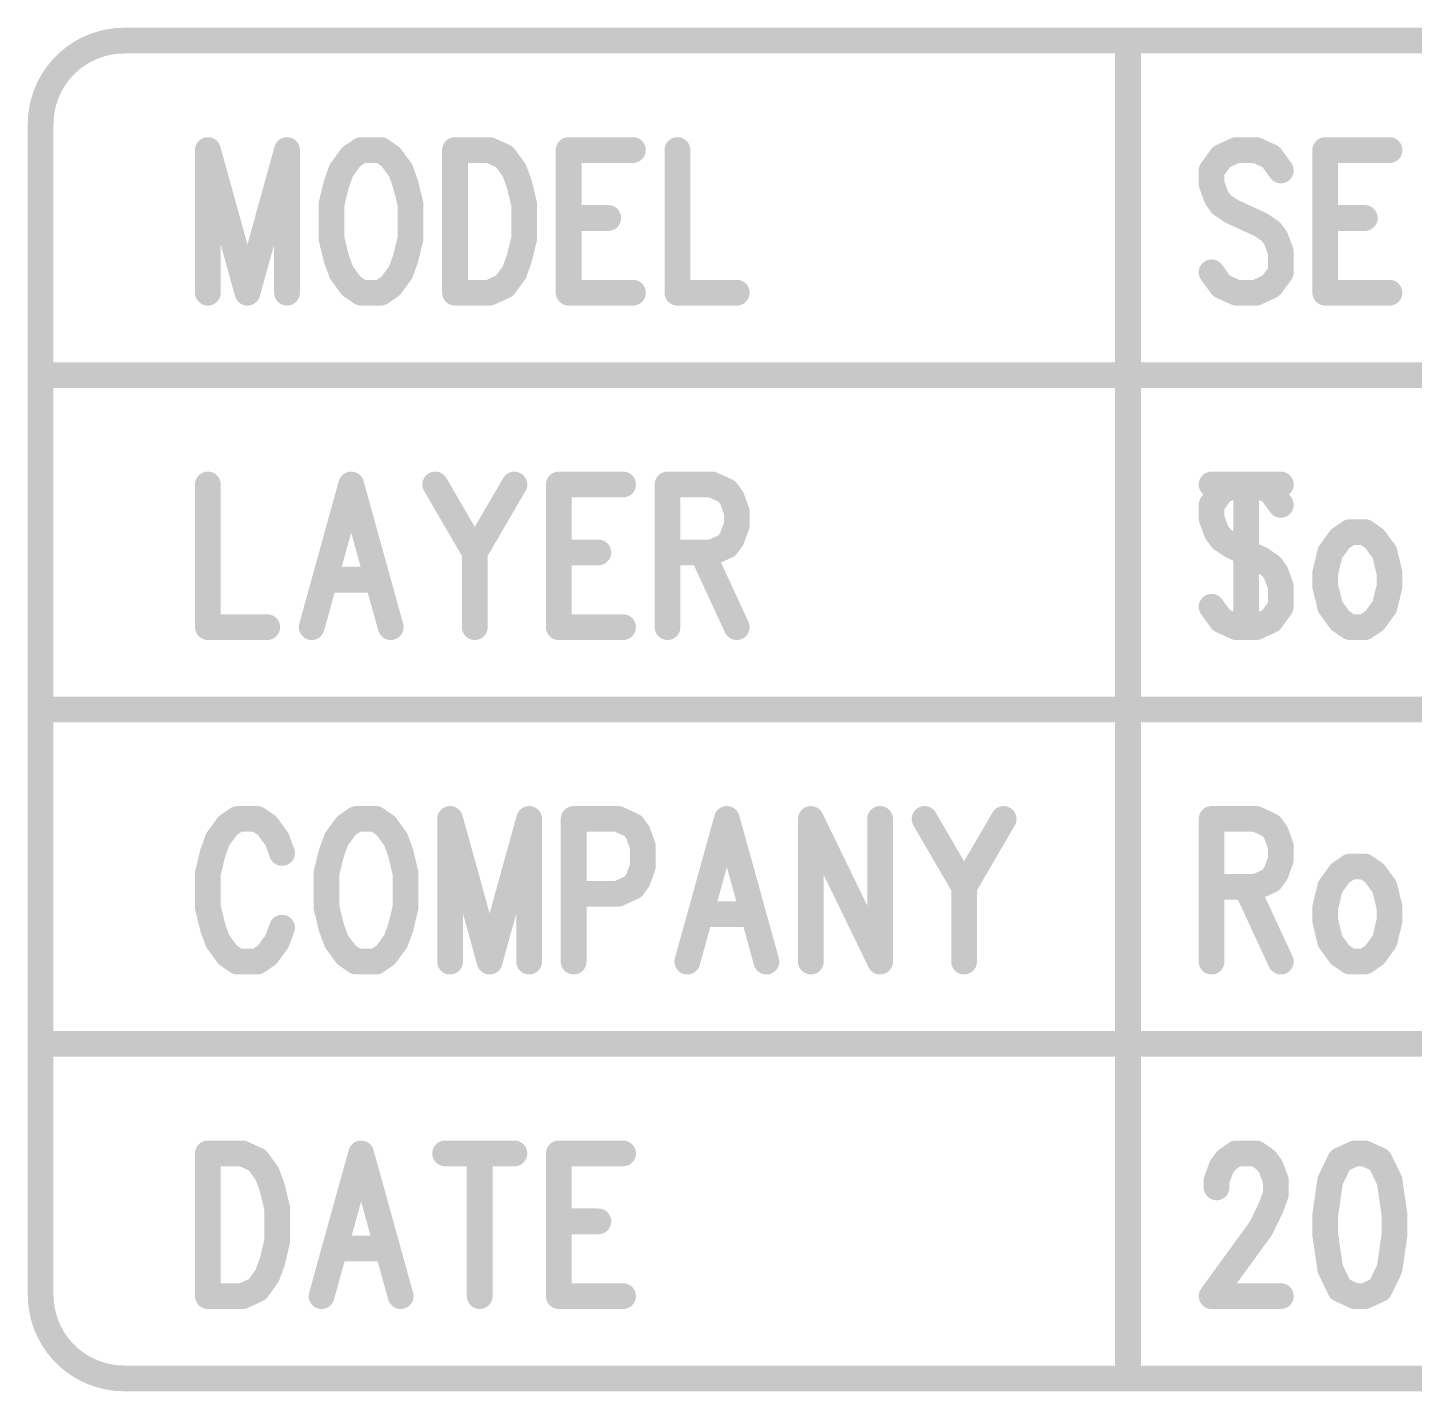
# Model space of a CAD drawing. Extents: x 100 to 144.1, y 92.5 to 144.1.
# Drawn here: x 99.95 to 105.34, y 92.55 to 97.85 of the extents above; entities that cross this region are included whole.
import ezdxf

# ---------------------------------------------------------------- set-up
doc = ezdxf.new("R2010")
doc.units = 0
doc.layers.get('0').update_dxf_attribs({"linetype": 'CONTINUOUS'})
doc.layers.add('MASK-TOP_PHO', color=1, linetype='CONTINUOUS')
doc.layers.add('SILK-TOP_PHO', color=5, linetype='CONTINUOUS')

# ---------------------------------------------------------------- blocks, each defined once
blk = doc.blocks.new('ROUND_1')
at = {"const_width": 0.050038}
blk.add_lwpolyline([(-0.025018, 0, 1), (0.025018, 0, 1)], format="xyb", close=True, dxfattribs=at)

msp = doc.modelspace()

# ---------------------------------------------------------------- linework, layer by layer
at = {"layer": 'MASK-TOP_PHO', "const_width": 0.100076}
for points in [[(100.32492, 97.799906, 0.4142136), (100.000054, 97.47504)], [(100.000054, 92.924884, 0.4142136), (100.32492, 92.600018)]]:
    msp.add_lwpolyline(points, format="xyb", dxfattribs=at)
for points in [[(127.625094, 97.799906), (100.32492, 97.799906)], [(104.22509, 97.799906), (104.22509, 92.600018)], [(100.000054, 97.47504), (100.000054, 92.924884)], [(100.65004, 97.374456), (100.65004, 96.819974)], [(100.65004, 97.374456), (100.80371, 96.819974)], [(100.95738, 97.374456), (100.80371, 96.819974)], [(100.95738, 97.374456), (100.95738, 96.819974)], [(101.245416, 97.374456), (101.206808, 97.34804)], [(101.322124, 97.374456), (101.245416, 97.374456)], [(101.360478, 97.34804), (101.322124, 97.374456)], [(101.61016, 97.374456), (101.61016, 96.819974)], [(101.61016, 97.374456), (101.74478, 97.374456)], [(101.74478, 97.374456), (101.802184, 97.34804)], [(102.051866, 97.374456), (102.051866, 96.819974)], [(102.051866, 97.374456), (102.301548, 97.374456)], [(102.474522, 97.374456), (102.474522, 96.819974)], [(104.645968, 97.374456), (104.58831, 97.34804)], [(104.72293, 97.374456), (104.645968, 97.374456)], [(104.780334, 97.34804), (104.72293, 97.374456)], [(104.991662, 97.374456), (104.991662, 96.819974)], [(104.991662, 97.374456), (105.241344, 97.374456)], [(101.206808, 97.34804), (101.168454, 97.295208)], [(101.399086, 97.295208), (101.360478, 97.34804)], [(101.802184, 97.34804), (101.840792, 97.295208)], [(104.58831, 97.34804), (104.549956, 97.295208)], [(104.818942, 97.295208), (104.780334, 97.34804)], [(101.168454, 97.295208), (101.149404, 97.242376)], [(101.418136, 97.242376), (101.399086, 97.295208)], [(101.840792, 97.295208), (101.859842, 97.242376)], [(104.549956, 97.295208), (104.549956, 97.242376)], [(101.149404, 97.242376), (101.1301, 97.163128)], [(101.43744, 97.163128), (101.418136, 97.242376)], [(101.859842, 97.242376), (101.879146, 97.163128)], [(104.549956, 97.242376), (104.56926, 97.189544)], [(101.1301, 97.163128), (101.1301, 97.031048)], [(101.43744, 97.031048), (101.43744, 97.163128)], [(101.879146, 97.163128), (101.879146, 97.031048)], [(104.56926, 97.189544), (104.58831, 97.163128)], [(104.58831, 97.163128), (104.626918, 97.136712)], [(102.051866, 97.110296), (102.205536, 97.110296)], [(104.626918, 97.136712), (104.74198, 97.08388)], [(104.991662, 97.110296), (105.145332, 97.110296)], [(104.74198, 97.08388), (104.780334, 97.057464)], [(104.780334, 97.057464), (104.799638, 97.031048)], [(101.1301, 97.031048), (101.149404, 96.952054)], [(101.418136, 96.952054), (101.43744, 97.031048)], [(101.879146, 97.031048), (101.859842, 96.952054)], [(104.799638, 97.031048), (104.818942, 96.97847)], [(104.818942, 96.97847), (104.818942, 96.899222)], [(101.149404, 96.952054), (101.168454, 96.899222)], [(101.399086, 96.899222), (101.418136, 96.952054)], [(101.859842, 96.952054), (101.840792, 96.899222)], [(101.168454, 96.899222), (101.206808, 96.84639)], [(101.360478, 96.84639), (101.399086, 96.899222)], [(101.840792, 96.899222), (101.802184, 96.84639)], [(104.58831, 96.84639), (104.549956, 96.899222)], [(104.818942, 96.899222), (104.780334, 96.84639)], [(101.206808, 96.84639), (101.245416, 96.819974)], [(101.245416, 96.819974), (101.322124, 96.819974)], [(101.322124, 96.819974), (101.360478, 96.84639)], [(101.74478, 96.819974), (101.61016, 96.819974)], [(101.802184, 96.84639), (101.74478, 96.819974)], [(102.051866, 96.819974), (102.301548, 96.819974)], [(102.474522, 96.819974), (102.7049, 96.819974)], [(104.645968, 96.819974), (104.58831, 96.84639)], [(104.72293, 96.819974), (104.645968, 96.819974)], [(104.780334, 96.84639), (104.72293, 96.819974)], [(104.991662, 96.819974), (105.241344, 96.819974)], [(120.474994, 96.499934), (100.000054, 96.499934)], [(100.65004, 96.074484), (100.65004, 95.520002)], [(101.206808, 96.074484), (101.053392, 95.520002)], [(101.206808, 96.074484), (101.360478, 95.520002)], [(101.533452, 96.074484), (101.687122, 95.810324)], [(101.840792, 96.074484), (101.687122, 95.810324)], [(102.013512, 96.074484), (102.013512, 95.520002)], [(102.013512, 96.074484), (102.263194, 96.074484)], [(102.435914, 96.074484), (102.435914, 95.520002)], [(102.435914, 96.074484), (102.608888, 96.074484)], [(102.608888, 96.074484), (102.666546, 96.048068)], [(104.645968, 96.074484), (104.58831, 96.048068)], [(104.72293, 96.074484), (104.645968, 96.074484)], [(104.780334, 96.048068), (104.72293, 96.074484)], [(102.666546, 96.048068), (102.685596, 96.021652)], [(102.685596, 96.021652), (102.7049, 95.96882)], [(104.58831, 96.048068), (104.549956, 95.995236)], [(104.818942, 95.995236), (104.780334, 96.048068)], [(102.7049, 95.96882), (102.7049, 95.915988)], [(104.549956, 95.995236), (104.549956, 95.942404)], [(102.7049, 95.915988), (102.685596, 95.863156)], [(104.549956, 95.942404), (104.56926, 95.889572)], [(102.685596, 95.863156), (102.666546, 95.83674)], [(104.56926, 95.889572), (104.58831, 95.863156)], [(104.58831, 95.863156), (104.626918, 95.83674)], [(105.04932, 95.863156), (105.010966, 95.810324)], [(105.087674, 95.889572), (105.04932, 95.863156)], [(105.145332, 95.889572), (105.087674, 95.889572)], [(105.183686, 95.863156), (105.145332, 95.889572)], [(105.22204, 95.810324), (105.183686, 95.863156)], [(101.687122, 95.810324), (101.687122, 95.520002)], [(102.013512, 95.810324), (102.167182, 95.810324)], [(102.608888, 95.810324), (102.435914, 95.810324)], [(102.570534, 95.810324), (102.7049, 95.520002)], [(102.666546, 95.83674), (102.608888, 95.810324)], [(104.626918, 95.83674), (104.74198, 95.783908)], [(105.010966, 95.810324), (104.991662, 95.731076)], [(105.241344, 95.731076), (105.22204, 95.810324)], [(104.74198, 95.783908), (104.780334, 95.757492)], [(104.780334, 95.757492), (104.799638, 95.731076)], [(101.110796, 95.70466), (101.303074, 95.70466)], [(104.799638, 95.731076), (104.818942, 95.678244)], [(104.991662, 95.731076), (104.991662, 95.678244)], [(105.241344, 95.678244), (105.241344, 95.731076)], [(104.818942, 95.678244), (104.818942, 95.59925)], [(104.991662, 95.678244), (105.010966, 95.59925)], [(105.22204, 95.59925), (105.241344, 95.678244)], [(104.58831, 95.546418), (104.549956, 95.59925)], [(104.818942, 95.59925), (104.780334, 95.546418)], [(105.010966, 95.59925), (105.04932, 95.546418)], [(105.183686, 95.546418), (105.22204, 95.59925)], [(104.645968, 95.520002), (104.58831, 95.546418)], [(104.780334, 95.546418), (104.72293, 95.520002)], [(105.04932, 95.546418), (105.087674, 95.520002)], [(105.145332, 95.520002), (105.183686, 95.546418)], [(100.65004, 95.520002), (100.880418, 95.520002)], [(102.013512, 95.520002), (102.263194, 95.520002)], [(104.72293, 95.520002), (104.645968, 95.520002)], [(105.087674, 95.520002), (105.145332, 95.520002)], [(120.474994, 95.199962), (100.000054, 95.199962)], [(100.765102, 94.774512), (100.726748, 94.748096)], [(100.842064, 94.774512), (100.765102, 94.774512)], [(100.880418, 94.748096), (100.842064, 94.774512)], [(101.226112, 94.774512), (101.187758, 94.748096)], [(101.303074, 94.774512), (101.226112, 94.774512)], [(101.341428, 94.748096), (101.303074, 94.774512)], [(101.59111, 94.774512), (101.59111, 94.22003)], [(101.59111, 94.774512), (101.74478, 94.22003)], [(101.898196, 94.774512), (101.74478, 94.22003)], [(101.898196, 94.774512), (101.898196, 94.22003)], [(102.07117, 94.774512), (102.07117, 94.22003)], [(102.07117, 94.774512), (102.24389, 94.774512)], [(102.24389, 94.774512), (102.301548, 94.748096)], [(102.666546, 94.774512), (102.512876, 94.22003)], [(102.666546, 94.774512), (102.820216, 94.22003)], [(102.992936, 94.774512), (102.992936, 94.22003)], [(102.992936, 94.774512), (103.261922, 94.22003)], [(103.261922, 94.774512), (103.261922, 94.22003)], [(103.434642, 94.774512), (103.588312, 94.510352)], [(103.741982, 94.774512), (103.588312, 94.510352)], [(104.549956, 94.774512), (104.549956, 94.22003)], [(104.549956, 94.774512), (104.72293, 94.774512)], [(104.72293, 94.774512), (104.780334, 94.748096)], [(100.726748, 94.748096), (100.688394, 94.695264)], [(100.918772, 94.695264), (100.880418, 94.748096)], [(101.187758, 94.748096), (101.149404, 94.695264)], [(101.379782, 94.695264), (101.341428, 94.748096)], [(102.301548, 94.748096), (102.320852, 94.72168)], [(102.320852, 94.72168), (102.339902, 94.668848)], [(104.780334, 94.748096), (104.799638, 94.72168)], [(104.799638, 94.72168), (104.818942, 94.668848)], [(100.688394, 94.695264), (100.66909, 94.642432)], [(100.938076, 94.642432), (100.918772, 94.695264)], [(101.149404, 94.695264), (101.1301, 94.642432)], [(101.399086, 94.642432), (101.379782, 94.695264)], [(102.339902, 94.668848), (102.339902, 94.5896)], [(104.818942, 94.668848), (104.818942, 94.616016)], [(100.66909, 94.642432), (100.65004, 94.563184)], [(101.1301, 94.642432), (101.110796, 94.563184)], [(101.418136, 94.563184), (101.399086, 94.642432)], [(104.818942, 94.616016), (104.799638, 94.563184)], [(100.65004, 94.563184), (100.65004, 94.431104)], [(101.110796, 94.563184), (101.110796, 94.431104)], [(101.418136, 94.431104), (101.418136, 94.563184)], [(102.339902, 94.5896), (102.320852, 94.536768)], [(104.799638, 94.563184), (104.780334, 94.536768)], [(105.04932, 94.563184), (105.010966, 94.510352)], [(105.087674, 94.5896), (105.04932, 94.563184)], [(105.145332, 94.5896), (105.087674, 94.5896)], [(105.183686, 94.563184), (105.145332, 94.5896)], [(105.22204, 94.510352), (105.183686, 94.563184)], [(102.301548, 94.510352), (102.24389, 94.483936)], [(102.320852, 94.536768), (102.301548, 94.510352)], [(103.588312, 94.510352), (103.588312, 94.22003)], [(104.72293, 94.510352), (104.549956, 94.510352)], [(104.684322, 94.510352), (104.818942, 94.22003)], [(104.780334, 94.536768), (104.72293, 94.510352)], [(105.010966, 94.510352), (104.991662, 94.431104)], [(105.241344, 94.431104), (105.22204, 94.510352)], [(102.24389, 94.483936), (102.07117, 94.483936)], [(100.65004, 94.431104), (100.66909, 94.351856)], [(101.110796, 94.431104), (101.1301, 94.351856)], [(101.399086, 94.351856), (101.418136, 94.431104)], [(102.570534, 94.404688), (102.762558, 94.404688)], [(104.991662, 94.431104), (104.991662, 94.378272)], [(105.241344, 94.378272), (105.241344, 94.431104)], [(100.66909, 94.351856), (100.688394, 94.299024)], [(100.918772, 94.299024), (100.938076, 94.351856)], [(101.1301, 94.351856), (101.149404, 94.299024)], [(101.379782, 94.299024), (101.399086, 94.351856)], [(104.991662, 94.378272), (105.010966, 94.299024)], [(105.22204, 94.299024), (105.241344, 94.378272)], [(100.688394, 94.299024), (100.726748, 94.246446)], [(100.880418, 94.246446), (100.918772, 94.299024)], [(101.149404, 94.299024), (101.187758, 94.246446)], [(101.341428, 94.246446), (101.379782, 94.299024)], [(105.010966, 94.299024), (105.04932, 94.246446)], [(105.183686, 94.246446), (105.22204, 94.299024)], [(100.726748, 94.246446), (100.765102, 94.22003)], [(100.842064, 94.22003), (100.880418, 94.246446)], [(101.187758, 94.246446), (101.226112, 94.22003)], [(101.303074, 94.22003), (101.341428, 94.246446)], [(105.04932, 94.246446), (105.087674, 94.22003)], [(105.145332, 94.22003), (105.183686, 94.246446)], [(100.765102, 94.22003), (100.842064, 94.22003)], [(101.226112, 94.22003), (101.303074, 94.22003)], [(105.087674, 94.22003), (105.145332, 94.22003)], [(120.474994, 93.89999), (100.000054, 93.89999)], [(100.65004, 93.47454), (100.65004, 92.919804)], [(100.65004, 93.47454), (100.784406, 93.47454)], [(100.784406, 93.47454), (100.842064, 93.448124)], [(100.842064, 93.448124), (100.880418, 93.395292)], [(101.245416, 93.47454), (101.091746, 92.919804)], [(101.245416, 93.47454), (101.399086, 92.919804)], [(101.571806, 93.47454), (101.840792, 93.47454)], [(101.706172, 93.47454), (101.706172, 92.919804)], [(102.013512, 93.47454), (102.013512, 92.919804)], [(102.013512, 93.47454), (102.263194, 93.47454)], [(104.58831, 93.421708), (104.607614, 93.448124)], [(104.607614, 93.448124), (104.645968, 93.47454)], [(104.645968, 93.47454), (104.72293, 93.47454)], [(104.72293, 93.47454), (104.761284, 93.448124)], [(104.761284, 93.448124), (104.780334, 93.421708)], [(105.04932, 93.448124), (105.010966, 93.368876)], [(105.106978, 93.47454), (105.04932, 93.448124)], [(105.145332, 93.47454), (105.106978, 93.47454)], [(105.20299, 93.448124), (105.145332, 93.47454)], [(105.241344, 93.368876), (105.20299, 93.448124)], [(100.880418, 93.395292), (100.899722, 93.34246)], [(104.56926, 93.368876), (104.58831, 93.421708)], [(104.56926, 93.34246), (104.56926, 93.368876)], [(104.780334, 93.421708), (104.799638, 93.368876)], [(104.799638, 93.368876), (104.799638, 93.316044)], [(105.010966, 93.368876), (104.991662, 93.236796)], [(105.260648, 93.236796), (105.241344, 93.368876)], [(100.899722, 93.34246), (100.918772, 93.263212)], [(104.799638, 93.316044), (104.780334, 93.263212)], [(100.918772, 93.263212), (100.918772, 93.131132)], [(104.780334, 93.263212), (104.74198, 93.183964)], [(102.013512, 93.21038), (102.167182, 93.21038)], [(104.991662, 93.236796), (104.991662, 93.157548)], [(105.260648, 93.157548), (105.260648, 93.236796)], [(104.74198, 93.183964), (104.549956, 92.919804)], [(104.991662, 93.157548), (105.010966, 93.025468)], [(105.241344, 93.025468), (105.260648, 93.157548)], [(100.918772, 93.131132), (100.899722, 93.051884)], [(101.149404, 93.104716), (101.341428, 93.104716)], [(100.899722, 93.051884), (100.880418, 92.999052)], [(100.880418, 92.999052), (100.842064, 92.94622)], [(105.010966, 93.025468), (105.04932, 92.94622)], [(105.20299, 92.94622), (105.241344, 93.025468)], [(100.842064, 92.94622), (100.784406, 92.919804)], [(105.04932, 92.94622), (105.106978, 92.919804)], [(105.145332, 92.919804), (105.20299, 92.94622)], [(100.784406, 92.919804), (100.65004, 92.919804)], [(102.013512, 92.919804), (102.263194, 92.919804)], [(104.549956, 92.919804), (104.818942, 92.919804)], [(105.106978, 92.919804), (105.145332, 92.919804)], [(100.32492, 92.600018), (127.625094, 92.600018)]]:
    msp.add_lwpolyline(points, dxfattribs=at)
at = {"layer": 'SILK-TOP_PHO', "const_width": 0.100076}
for points in [[(100.32492, 97.799906, 0.4142136), (100.000054, 97.47504)], [(100.000054, 92.924884, 0.4142136), (100.32492, 92.600018)]]:
    msp.add_lwpolyline(points, format="xyb", dxfattribs=at)
for points in [[(127.625094, 97.799906), (100.32492, 97.799906)], [(104.22509, 97.799906), (104.22509, 92.600018)], [(100.000054, 97.47504), (100.000054, 92.924884)], [(100.65004, 97.374456), (100.65004, 96.819974)], [(100.65004, 97.374456), (100.80371, 96.819974)], [(100.95738, 97.374456), (100.80371, 96.819974)], [(100.95738, 97.374456), (100.95738, 96.819974)], [(101.245416, 97.374456), (101.206808, 97.34804)], [(101.322124, 97.374456), (101.245416, 97.374456)], [(101.360478, 97.34804), (101.322124, 97.374456)], [(101.61016, 97.374456), (101.61016, 96.819974)], [(101.61016, 97.374456), (101.74478, 97.374456)], [(101.74478, 97.374456), (101.802184, 97.34804)], [(102.051866, 97.374456), (102.051866, 96.819974)], [(102.051866, 97.374456), (102.301548, 97.374456)], [(102.474522, 97.374456), (102.474522, 96.819974)], [(104.645968, 97.374456), (104.58831, 97.34804)], [(104.72293, 97.374456), (104.645968, 97.374456)], [(104.780334, 97.34804), (104.72293, 97.374456)], [(104.991662, 97.374456), (104.991662, 96.819974)], [(104.991662, 97.374456), (105.241344, 97.374456)], [(101.206808, 97.34804), (101.168454, 97.295208)], [(101.399086, 97.295208), (101.360478, 97.34804)], [(101.802184, 97.34804), (101.840792, 97.295208)], [(104.58831, 97.34804), (104.549956, 97.295208)], [(104.818942, 97.295208), (104.780334, 97.34804)], [(101.168454, 97.295208), (101.149404, 97.242376)], [(101.418136, 97.242376), (101.399086, 97.295208)], [(101.840792, 97.295208), (101.859842, 97.242376)], [(104.549956, 97.295208), (104.549956, 97.242376)], [(101.149404, 97.242376), (101.1301, 97.163128)], [(101.43744, 97.163128), (101.418136, 97.242376)], [(101.859842, 97.242376), (101.879146, 97.163128)], [(104.549956, 97.242376), (104.56926, 97.189544)], [(101.1301, 97.163128), (101.1301, 97.031048)], [(101.43744, 97.031048), (101.43744, 97.163128)], [(101.879146, 97.163128), (101.879146, 97.031048)], [(104.56926, 97.189544), (104.58831, 97.163128)], [(104.58831, 97.163128), (104.626918, 97.136712)], [(102.051866, 97.110296), (102.205536, 97.110296)], [(104.626918, 97.136712), (104.74198, 97.08388)], [(104.991662, 97.110296), (105.145332, 97.110296)], [(104.74198, 97.08388), (104.780334, 97.057464)], [(104.780334, 97.057464), (104.799638, 97.031048)], [(101.1301, 97.031048), (101.149404, 96.952054)], [(101.418136, 96.952054), (101.43744, 97.031048)], [(101.879146, 97.031048), (101.859842, 96.952054)], [(104.799638, 97.031048), (104.818942, 96.97847)], [(104.818942, 96.97847), (104.818942, 96.899222)], [(101.149404, 96.952054), (101.168454, 96.899222)], [(101.399086, 96.899222), (101.418136, 96.952054)], [(101.859842, 96.952054), (101.840792, 96.899222)], [(101.168454, 96.899222), (101.206808, 96.84639)], [(101.360478, 96.84639), (101.399086, 96.899222)], [(101.840792, 96.899222), (101.802184, 96.84639)], [(104.58831, 96.84639), (104.549956, 96.899222)], [(104.818942, 96.899222), (104.780334, 96.84639)], [(101.206808, 96.84639), (101.245416, 96.819974)], [(101.245416, 96.819974), (101.322124, 96.819974)], [(101.322124, 96.819974), (101.360478, 96.84639)], [(101.74478, 96.819974), (101.61016, 96.819974)], [(101.802184, 96.84639), (101.74478, 96.819974)], [(102.051866, 96.819974), (102.301548, 96.819974)], [(102.474522, 96.819974), (102.7049, 96.819974)], [(104.645968, 96.819974), (104.58831, 96.84639)], [(104.72293, 96.819974), (104.645968, 96.819974)], [(104.780334, 96.84639), (104.72293, 96.819974)], [(104.991662, 96.819974), (105.241344, 96.819974)], [(120.474994, 96.499934), (100.000054, 96.499934)], [(100.65004, 96.074484), (100.65004, 95.520002)], [(101.206808, 96.074484), (101.053392, 95.520002)], [(101.206808, 96.074484), (101.360478, 95.520002)], [(101.533452, 96.074484), (101.687122, 95.810324)], [(101.840792, 96.074484), (101.687122, 95.810324)], [(102.013512, 96.074484), (102.013512, 95.520002)], [(102.013512, 96.074484), (102.263194, 96.074484)], [(102.435914, 96.074484), (102.435914, 95.520002)], [(102.435914, 96.074484), (102.608888, 96.074484)], [(102.608888, 96.074484), (102.666546, 96.048068)], [(104.549956, 96.074484), (104.818942, 96.074484)], [(104.684322, 96.074484), (104.684322, 95.520002)], [(102.666546, 96.048068), (102.685596, 96.021652)], [(102.685596, 96.021652), (102.7049, 95.96882)], [(102.7049, 95.96882), (102.7049, 95.915988)], [(102.7049, 95.915988), (102.685596, 95.863156)], [(102.685596, 95.863156), (102.666546, 95.83674)], [(105.04932, 95.863156), (105.010966, 95.810324)], [(105.087674, 95.889572), (105.04932, 95.863156)], [(105.145332, 95.889572), (105.087674, 95.889572)], [(105.183686, 95.863156), (105.145332, 95.889572)], [(105.22204, 95.810324), (105.183686, 95.863156)], [(101.687122, 95.810324), (101.687122, 95.520002)], [(102.013512, 95.810324), (102.167182, 95.810324)], [(102.608888, 95.810324), (102.435914, 95.810324)], [(102.570534, 95.810324), (102.7049, 95.520002)], [(102.666546, 95.83674), (102.608888, 95.810324)], [(105.010966, 95.810324), (104.991662, 95.731076)], [(105.241344, 95.731076), (105.22204, 95.810324)], [(101.110796, 95.70466), (101.303074, 95.70466)], [(104.991662, 95.731076), (104.991662, 95.678244)], [(105.241344, 95.678244), (105.241344, 95.731076)], [(104.991662, 95.678244), (105.010966, 95.59925)], [(105.22204, 95.59925), (105.241344, 95.678244)], [(105.010966, 95.59925), (105.04932, 95.546418)], [(105.183686, 95.546418), (105.22204, 95.59925)], [(105.04932, 95.546418), (105.087674, 95.520002)], [(105.145332, 95.520002), (105.183686, 95.546418)], [(100.65004, 95.520002), (100.880418, 95.520002)], [(102.013512, 95.520002), (102.263194, 95.520002)], [(105.087674, 95.520002), (105.145332, 95.520002)], [(120.474994, 95.199962), (100.000054, 95.199962)], [(100.765102, 94.774512), (100.726748, 94.748096)], [(100.842064, 94.774512), (100.765102, 94.774512)], [(100.880418, 94.748096), (100.842064, 94.774512)], [(101.226112, 94.774512), (101.187758, 94.748096)], [(101.303074, 94.774512), (101.226112, 94.774512)], [(101.341428, 94.748096), (101.303074, 94.774512)], [(101.59111, 94.774512), (101.59111, 94.22003)], [(101.59111, 94.774512), (101.74478, 94.22003)], [(101.898196, 94.774512), (101.74478, 94.22003)], [(101.898196, 94.774512), (101.898196, 94.22003)], [(102.07117, 94.774512), (102.07117, 94.22003)], [(102.07117, 94.774512), (102.24389, 94.774512)], [(102.24389, 94.774512), (102.301548, 94.748096)], [(102.666546, 94.774512), (102.512876, 94.22003)], [(102.666546, 94.774512), (102.820216, 94.22003)], [(102.992936, 94.774512), (102.992936, 94.22003)], [(102.992936, 94.774512), (103.261922, 94.22003)], [(103.261922, 94.774512), (103.261922, 94.22003)], [(103.434642, 94.774512), (103.588312, 94.510352)], [(103.741982, 94.774512), (103.588312, 94.510352)], [(104.549956, 94.774512), (104.549956, 94.22003)], [(104.549956, 94.774512), (104.72293, 94.774512)], [(104.72293, 94.774512), (104.780334, 94.748096)], [(100.726748, 94.748096), (100.688394, 94.695264)], [(100.918772, 94.695264), (100.880418, 94.748096)], [(101.187758, 94.748096), (101.149404, 94.695264)], [(101.379782, 94.695264), (101.341428, 94.748096)], [(102.301548, 94.748096), (102.320852, 94.72168)], [(102.320852, 94.72168), (102.339902, 94.668848)], [(104.780334, 94.748096), (104.799638, 94.72168)], [(104.799638, 94.72168), (104.818942, 94.668848)], [(100.688394, 94.695264), (100.66909, 94.642432)], [(100.938076, 94.642432), (100.918772, 94.695264)], [(101.149404, 94.695264), (101.1301, 94.642432)], [(101.399086, 94.642432), (101.379782, 94.695264)], [(102.339902, 94.668848), (102.339902, 94.5896)], [(104.818942, 94.668848), (104.818942, 94.616016)], [(100.66909, 94.642432), (100.65004, 94.563184)], [(101.1301, 94.642432), (101.110796, 94.563184)], [(101.418136, 94.563184), (101.399086, 94.642432)], [(104.818942, 94.616016), (104.799638, 94.563184)], [(100.65004, 94.563184), (100.65004, 94.431104)], [(101.110796, 94.563184), (101.110796, 94.431104)], [(101.418136, 94.431104), (101.418136, 94.563184)], [(102.339902, 94.5896), (102.320852, 94.536768)], [(104.799638, 94.563184), (104.780334, 94.536768)], [(105.04932, 94.563184), (105.010966, 94.510352)], [(105.087674, 94.5896), (105.04932, 94.563184)], [(105.145332, 94.5896), (105.087674, 94.5896)], [(105.183686, 94.563184), (105.145332, 94.5896)], [(105.22204, 94.510352), (105.183686, 94.563184)], [(102.301548, 94.510352), (102.24389, 94.483936)], [(102.320852, 94.536768), (102.301548, 94.510352)], [(103.588312, 94.510352), (103.588312, 94.22003)], [(104.72293, 94.510352), (104.549956, 94.510352)], [(104.684322, 94.510352), (104.818942, 94.22003)], [(104.780334, 94.536768), (104.72293, 94.510352)], [(105.010966, 94.510352), (104.991662, 94.431104)], [(105.241344, 94.431104), (105.22204, 94.510352)], [(102.24389, 94.483936), (102.07117, 94.483936)], [(100.65004, 94.431104), (100.66909, 94.351856)], [(101.110796, 94.431104), (101.1301, 94.351856)], [(101.399086, 94.351856), (101.418136, 94.431104)], [(102.570534, 94.404688), (102.762558, 94.404688)], [(104.991662, 94.431104), (104.991662, 94.378272)], [(105.241344, 94.378272), (105.241344, 94.431104)], [(100.66909, 94.351856), (100.688394, 94.299024)], [(100.918772, 94.299024), (100.938076, 94.351856)], [(101.1301, 94.351856), (101.149404, 94.299024)], [(101.379782, 94.299024), (101.399086, 94.351856)], [(104.991662, 94.378272), (105.010966, 94.299024)], [(105.22204, 94.299024), (105.241344, 94.378272)], [(100.688394, 94.299024), (100.726748, 94.246446)], [(100.880418, 94.246446), (100.918772, 94.299024)], [(101.149404, 94.299024), (101.187758, 94.246446)], [(101.341428, 94.246446), (101.379782, 94.299024)], [(105.010966, 94.299024), (105.04932, 94.246446)], [(105.183686, 94.246446), (105.22204, 94.299024)], [(100.726748, 94.246446), (100.765102, 94.22003)], [(100.842064, 94.22003), (100.880418, 94.246446)], [(101.187758, 94.246446), (101.226112, 94.22003)], [(101.303074, 94.22003), (101.341428, 94.246446)], [(105.04932, 94.246446), (105.087674, 94.22003)], [(105.145332, 94.22003), (105.183686, 94.246446)], [(100.765102, 94.22003), (100.842064, 94.22003)], [(101.226112, 94.22003), (101.303074, 94.22003)], [(105.087674, 94.22003), (105.145332, 94.22003)], [(120.474994, 93.89999), (100.000054, 93.89999)], [(100.65004, 93.47454), (100.65004, 92.919804)], [(100.65004, 93.47454), (100.784406, 93.47454)], [(100.784406, 93.47454), (100.842064, 93.448124)], [(100.842064, 93.448124), (100.880418, 93.395292)], [(101.245416, 93.47454), (101.091746, 92.919804)], [(101.245416, 93.47454), (101.399086, 92.919804)], [(101.571806, 93.47454), (101.840792, 93.47454)], [(101.706172, 93.47454), (101.706172, 92.919804)], [(102.013512, 93.47454), (102.013512, 92.919804)], [(102.013512, 93.47454), (102.263194, 93.47454)], [(104.58831, 93.421708), (104.607614, 93.448124)], [(104.607614, 93.448124), (104.645968, 93.47454)], [(104.645968, 93.47454), (104.72293, 93.47454)], [(104.72293, 93.47454), (104.761284, 93.448124)], [(104.761284, 93.448124), (104.780334, 93.421708)], [(105.04932, 93.448124), (105.010966, 93.368876)], [(105.106978, 93.47454), (105.04932, 93.448124)], [(105.145332, 93.47454), (105.106978, 93.47454)], [(105.20299, 93.448124), (105.145332, 93.47454)], [(105.241344, 93.368876), (105.20299, 93.448124)], [(100.880418, 93.395292), (100.899722, 93.34246)], [(104.56926, 93.368876), (104.58831, 93.421708)], [(104.56926, 93.34246), (104.56926, 93.368876)], [(104.780334, 93.421708), (104.799638, 93.368876)], [(104.799638, 93.368876), (104.799638, 93.316044)], [(105.010966, 93.368876), (104.991662, 93.236796)], [(105.260648, 93.236796), (105.241344, 93.368876)], [(100.899722, 93.34246), (100.918772, 93.263212)], [(104.799638, 93.316044), (104.780334, 93.263212)], [(100.918772, 93.263212), (100.918772, 93.131132)], [(104.780334, 93.263212), (104.74198, 93.183964)], [(102.013512, 93.21038), (102.167182, 93.21038)], [(104.991662, 93.236796), (104.991662, 93.157548)], [(105.260648, 93.157548), (105.260648, 93.236796)], [(104.74198, 93.183964), (104.549956, 92.919804)], [(104.991662, 93.157548), (105.010966, 93.025468)], [(105.241344, 93.025468), (105.260648, 93.157548)], [(100.918772, 93.131132), (100.899722, 93.051884)], [(101.149404, 93.104716), (101.341428, 93.104716)], [(100.899722, 93.051884), (100.880418, 92.999052)], [(100.880418, 92.999052), (100.842064, 92.94622)], [(105.010966, 93.025468), (105.04932, 92.94622)], [(105.20299, 92.94622), (105.241344, 93.025468)], [(100.842064, 92.94622), (100.784406, 92.919804)], [(105.04932, 92.94622), (105.106978, 92.919804)], [(105.145332, 92.919804), (105.20299, 92.94622)], [(100.784406, 92.919804), (100.65004, 92.919804)], [(102.013512, 92.919804), (102.263194, 92.919804)], [(104.549956, 92.919804), (104.818942, 92.919804)], [(105.106978, 92.919804), (105.145332, 92.919804)], [(100.32492, 92.600018), (127.625094, 92.600018)]]:
    msp.add_lwpolyline(points, dxfattribs=at)

# ---------------------------------------------------------------- block references
at = {"layer": 'MASK-TOP_PHO'}
for p in [(100.32492, 97.799906), (100.32492, 97.799906), (104.22509, 97.799906), (100.000054, 97.47504), (100.000054, 97.47504), (100.65004, 97.374456), (100.65004, 97.374456), (100.95738, 97.374456), (100.95738, 97.374456), (101.245416, 97.374456), (101.245416, 97.374456), (101.322124, 97.374456), (101.61016, 97.374456), (101.61016, 97.374456), (101.74478, 97.374456), (102.051866, 97.374456), (102.051866, 97.374456), (102.301548, 97.374456), (102.474522, 97.374456), (104.645968, 97.374456), (104.72293, 97.374456), (104.991662, 97.374456), (104.991662, 97.374456), (105.241344, 97.374456), (101.206808, 97.34804), (101.360478, 97.34804), (101.802184, 97.34804), (104.58831, 97.34804), (104.780334, 97.34804), (101.168454, 97.295208), (101.399086, 97.295208), (101.840792, 97.295208), (104.549956, 97.295208), (104.818942, 97.295208), (101.149404, 97.242376), (101.418136, 97.242376), (101.859842, 97.242376), (104.549956, 97.242376), (101.1301, 97.163128), (101.43744, 97.163128), (101.879146, 97.163128), (104.56926, 97.189544), (104.58831, 97.163128), (102.051866, 97.110296), (102.205536, 97.110296), (104.626918, 97.136712), (104.991662, 97.110296), (105.145332, 97.110296), (104.74198, 97.08388), (104.780334, 97.057464), (101.1301, 97.031048), (101.43744, 97.031048), (101.879146, 97.031048), (104.799638, 97.031048), (104.818942, 96.97847), (101.149404, 96.952054), (101.418136, 96.952054), (101.859842, 96.952054), (101.168454, 96.899222), (101.399086, 96.899222), (101.840792, 96.899222), (104.549956, 96.899222), (104.818942, 96.899222), (100.65004, 96.819974), (100.80371, 96.819974), (100.80371, 96.819974), (100.95738, 96.819974), (101.206808, 96.84639), (101.245416, 96.819974), (101.322124, 96.819974), (101.360478, 96.84639), (101.61016, 96.819974), (101.61016, 96.819974), (101.74478, 96.819974), (101.802184, 96.84639), (102.051866, 96.819974), (102.051866, 96.819974), (102.301548, 96.819974), (102.474522, 96.819974), (102.7049, 96.819974), (104.58831, 96.84639), (104.645968, 96.819974), (104.72293, 96.819974), (104.780334, 96.84639), (104.991662, 96.819974), (104.991662, 96.819974), (105.241344, 96.819974), (100.000054, 96.499934), (100.65004, 96.074484), (101.206808, 96.074484), (101.206808, 96.074484), (101.533452, 96.074484), (101.840792, 96.074484), (102.013512, 96.074484), (102.013512, 96.074484), (102.263194, 96.074484), (102.435914, 96.074484), (102.435914, 96.074484), (102.608888, 96.074484), (104.645968, 96.074484), (104.72293, 96.074484), (102.666546, 96.048068), (102.685596, 96.021652), (104.58831, 96.048068), (104.780334, 96.048068), (102.7049, 95.96882), (104.549956, 95.995236), (104.818942, 95.995236), (102.7049, 95.915988), (104.549956, 95.942404), (102.685596, 95.863156), (104.56926, 95.889572), (104.58831, 95.863156), (105.04932, 95.863156), (105.087674, 95.889572), (105.087674, 95.889572), (105.145332, 95.889572), (105.183686, 95.863156), (101.687122, 95.810324), (101.687122, 95.810324), (102.013512, 95.810324), (102.167182, 95.810324), (102.435914, 95.810324), (102.570534, 95.810324), (102.608888, 95.810324), (102.666546, 95.83674), (104.626918, 95.83674), (105.010966, 95.810324), (105.22204, 95.810324), (104.74198, 95.783908), (104.780334, 95.757492), (101.110796, 95.70466), (101.303074, 95.70466), (104.799638, 95.731076), (104.991662, 95.731076), (105.241344, 95.731076), (104.818942, 95.678244), (104.991662, 95.678244), (105.241344, 95.678244), (104.549956, 95.59925), (104.818942, 95.59925), (105.010966, 95.59925), (105.22204, 95.59925), (104.58831, 95.546418), (104.780334, 95.546418), (105.04932, 95.546418), (105.183686, 95.546418), (100.65004, 95.520002), (100.880418, 95.520002), (101.053392, 95.520002), (101.360478, 95.520002), (101.687122, 95.520002), (102.013512, 95.520002), (102.013512, 95.520002), (102.263194, 95.520002), (102.435914, 95.520002), (102.7049, 95.520002), (104.645968, 95.520002), (104.72293, 95.520002), (105.087674, 95.520002), (105.145332, 95.520002), (100.000054, 95.199962), (100.765102, 94.774512), (100.842064, 94.774512), (101.226112, 94.774512), (101.226112, 94.774512), (101.303074, 94.774512), (101.59111, 94.774512), (101.59111, 94.774512), (101.898196, 94.774512), (101.898196, 94.774512), (102.07117, 94.774512), (102.07117, 94.774512), (102.24389, 94.774512), (102.666546, 94.774512), (102.666546, 94.774512), (102.992936, 94.774512), (102.992936, 94.774512), (103.261922, 94.774512), (103.434642, 94.774512), (103.741982, 94.774512), (104.549956, 94.774512), (104.549956, 94.774512), (104.72293, 94.774512), (100.726748, 94.748096), (100.880418, 94.748096), (101.187758, 94.748096), (101.341428, 94.748096), (102.301548, 94.748096), (102.320852, 94.72168), (104.780334, 94.748096), (104.799638, 94.72168), (100.688394, 94.695264), (100.918772, 94.695264), (101.149404, 94.695264), (101.379782, 94.695264), (102.339902, 94.668848), (104.818942, 94.668848), (100.66909, 94.642432), (100.938076, 94.642432), (101.1301, 94.642432), (101.399086, 94.642432), (104.818942, 94.616016), (100.65004, 94.563184), (101.110796, 94.563184), (101.418136, 94.563184), (102.339902, 94.5896), (104.799638, 94.563184), (105.04932, 94.563184), (105.087674, 94.5896), (105.087674, 94.5896), (105.145332, 94.5896), (105.183686, 94.563184), (102.301548, 94.510352), (102.320852, 94.536768), (103.588312, 94.510352), (103.588312, 94.510352), (104.549956, 94.510352), (104.684322, 94.510352), (104.72293, 94.510352), (104.780334, 94.536768), (105.010966, 94.510352), (105.22204, 94.510352), (102.07117, 94.483936), (102.24389, 94.483936), (100.65004, 94.431104), (101.110796, 94.431104), (101.418136, 94.431104), (102.570534, 94.404688), (102.762558, 94.404688), (104.991662, 94.431104), (105.241344, 94.431104), (100.66909, 94.351856), (100.938076, 94.351856), (101.1301, 94.351856), (101.399086, 94.351856), (104.991662, 94.378272), (105.241344, 94.378272), (100.688394, 94.299024), (100.918772, 94.299024), (101.149404, 94.299024), (101.379782, 94.299024), (105.010966, 94.299024), (105.22204, 94.299024), (100.726748, 94.246446), (100.880418, 94.246446), (101.187758, 94.246446), (101.341428, 94.246446), (105.04932, 94.246446), (105.183686, 94.246446), (100.765102, 94.22003), (100.842064, 94.22003), (101.226112, 94.22003), (101.303074, 94.22003), (101.59111, 94.22003), (101.74478, 94.22003), (101.74478, 94.22003), (101.898196, 94.22003), (102.07117, 94.22003), (102.512876, 94.22003), (102.820216, 94.22003), (102.992936, 94.22003), (103.261922, 94.22003), (103.261922, 94.22003), (103.588312, 94.22003), (104.549956, 94.22003), (104.818942, 94.22003), (105.087674, 94.22003), (105.145332, 94.22003), (100.000054, 93.89999), (100.65004, 93.47454), (100.65004, 93.47454), (100.784406, 93.47454), (100.842064, 93.448124), (101.245416, 93.47454), (101.245416, 93.47454), (101.571806, 93.47454), (101.706172, 93.47454), (101.840792, 93.47454), (102.013512, 93.47454), (102.013512, 93.47454), (102.263194, 93.47454), (104.607614, 93.448124), (104.645968, 93.47454), (104.72293, 93.47454), (104.761284, 93.448124), (105.04932, 93.448124), (105.106978, 93.47454), (105.106978, 93.47454), (105.145332, 93.47454), (105.20299, 93.448124), (100.880418, 93.395292), (104.56926, 93.368876), (104.58831, 93.421708), (104.780334, 93.421708), (104.799638, 93.368876), (105.010966, 93.368876), (105.241344, 93.368876), (100.899722, 93.34246), (104.56926, 93.34246), (104.799638, 93.316044), (100.918772, 93.263212), (104.780334, 93.263212), (102.013512, 93.21038), (102.167182, 93.21038), (104.991662, 93.236796), (105.260648, 93.236796), (104.74198, 93.183964), (104.991662, 93.157548), (105.260648, 93.157548), (100.918772, 93.131132), (101.149404, 93.104716), (101.341428, 93.104716), (100.899722, 93.051884), (100.880418, 92.999052), (105.010966, 93.025468), (105.241344, 93.025468), (100.842064, 92.94622), (105.04932, 92.94622), (105.20299, 92.94622), (100.000054, 92.924884), (100.000054, 92.924884), (100.65004, 92.919804), (100.65004, 92.919804), (100.784406, 92.919804), (101.091746, 92.919804), (101.399086, 92.919804), (101.706172, 92.919804), (102.013512, 92.919804), (102.013512, 92.919804), (102.263194, 92.919804), (104.549956, 92.919804), (104.818942, 92.919804), (105.106978, 92.919804), (105.145332, 92.919804), (100.32492, 92.600018), (100.32492, 92.600018), (104.22509, 92.600018)]:
    msp.add_blockref('ROUND_1', p, dxfattribs=at)
at = {"layer": 'SILK-TOP_PHO'}
for p in [(100.32492, 97.799906), (100.32492, 97.799906), (104.22509, 97.799906), (100.000054, 97.47504), (100.000054, 97.47504), (100.65004, 97.374456), (100.65004, 97.374456), (100.95738, 97.374456), (100.95738, 97.374456), (101.245416, 97.374456), (101.245416, 97.374456), (101.322124, 97.374456), (101.61016, 97.374456), (101.61016, 97.374456), (101.74478, 97.374456), (102.051866, 97.374456), (102.051866, 97.374456), (102.301548, 97.374456), (102.474522, 97.374456), (104.645968, 97.374456), (104.72293, 97.374456), (104.991662, 97.374456), (104.991662, 97.374456), (105.241344, 97.374456), (101.206808, 97.34804), (101.360478, 97.34804), (101.802184, 97.34804), (104.58831, 97.34804), (104.780334, 97.34804), (101.168454, 97.295208), (101.399086, 97.295208), (101.840792, 97.295208), (104.549956, 97.295208), (104.818942, 97.295208), (101.149404, 97.242376), (101.418136, 97.242376), (101.859842, 97.242376), (104.549956, 97.242376), (101.1301, 97.163128), (101.43744, 97.163128), (101.879146, 97.163128), (104.56926, 97.189544), (104.58831, 97.163128), (102.051866, 97.110296), (102.205536, 97.110296), (104.626918, 97.136712), (104.991662, 97.110296), (105.145332, 97.110296), (104.74198, 97.08388), (104.780334, 97.057464), (101.1301, 97.031048), (101.43744, 97.031048), (101.879146, 97.031048), (104.799638, 97.031048), (104.818942, 96.97847), (101.149404, 96.952054), (101.418136, 96.952054), (101.859842, 96.952054), (101.168454, 96.899222), (101.399086, 96.899222), (101.840792, 96.899222), (104.549956, 96.899222), (104.818942, 96.899222), (100.65004, 96.819974), (100.80371, 96.819974), (100.80371, 96.819974), (100.95738, 96.819974), (101.206808, 96.84639), (101.245416, 96.819974), (101.322124, 96.819974), (101.360478, 96.84639), (101.61016, 96.819974), (101.61016, 96.819974), (101.74478, 96.819974), (101.802184, 96.84639), (102.051866, 96.819974), (102.051866, 96.819974), (102.301548, 96.819974), (102.474522, 96.819974), (102.7049, 96.819974), (104.58831, 96.84639), (104.645968, 96.819974), (104.72293, 96.819974), (104.780334, 96.84639), (104.991662, 96.819974), (104.991662, 96.819974), (105.241344, 96.819974), (100.000054, 96.499934), (100.65004, 96.074484), (101.206808, 96.074484), (101.206808, 96.074484), (101.533452, 96.074484), (101.840792, 96.074484), (102.013512, 96.074484), (102.013512, 96.074484), (102.263194, 96.074484), (102.435914, 96.074484), (102.435914, 96.074484), (102.608888, 96.074484), (104.549956, 96.074484), (104.684322, 96.074484), (104.818942, 96.074484), (102.666546, 96.048068), (102.685596, 96.021652), (102.7049, 95.96882), (102.7049, 95.915988), (102.685596, 95.863156), (105.04932, 95.863156), (105.087674, 95.889572), (105.087674, 95.889572), (105.145332, 95.889572), (105.183686, 95.863156), (101.687122, 95.810324), (101.687122, 95.810324), (102.013512, 95.810324), (102.167182, 95.810324), (102.435914, 95.810324), (102.570534, 95.810324), (102.608888, 95.810324), (102.666546, 95.83674), (105.010966, 95.810324), (105.22204, 95.810324), (101.110796, 95.70466), (101.303074, 95.70466), (104.991662, 95.731076), (105.241344, 95.731076), (104.991662, 95.678244), (105.241344, 95.678244), (105.010966, 95.59925), (105.22204, 95.59925), (105.04932, 95.546418), (105.183686, 95.546418), (100.65004, 95.520002), (100.880418, 95.520002), (101.053392, 95.520002), (101.360478, 95.520002), (101.687122, 95.520002), (102.013512, 95.520002), (102.013512, 95.520002), (102.263194, 95.520002), (102.435914, 95.520002), (102.7049, 95.520002), (104.684322, 95.520002), (105.087674, 95.520002), (105.145332, 95.520002), (100.000054, 95.199962), (100.765102, 94.774512), (100.842064, 94.774512), (101.226112, 94.774512), (101.226112, 94.774512), (101.303074, 94.774512), (101.59111, 94.774512), (101.59111, 94.774512), (101.898196, 94.774512), (101.898196, 94.774512), (102.07117, 94.774512), (102.07117, 94.774512), (102.24389, 94.774512), (102.666546, 94.774512), (102.666546, 94.774512), (102.992936, 94.774512), (102.992936, 94.774512), (103.261922, 94.774512), (103.434642, 94.774512), (103.741982, 94.774512), (104.549956, 94.774512), (104.549956, 94.774512), (104.72293, 94.774512), (100.726748, 94.748096), (100.880418, 94.748096), (101.187758, 94.748096), (101.341428, 94.748096), (102.301548, 94.748096), (102.320852, 94.72168), (104.780334, 94.748096), (104.799638, 94.72168), (100.688394, 94.695264), (100.918772, 94.695264), (101.149404, 94.695264), (101.379782, 94.695264), (102.339902, 94.668848), (104.818942, 94.668848), (100.66909, 94.642432), (100.938076, 94.642432), (101.1301, 94.642432), (101.399086, 94.642432), (104.818942, 94.616016), (100.65004, 94.563184), (101.110796, 94.563184), (101.418136, 94.563184), (102.339902, 94.5896), (104.799638, 94.563184), (105.04932, 94.563184), (105.087674, 94.5896), (105.087674, 94.5896), (105.145332, 94.5896), (105.183686, 94.563184), (102.301548, 94.510352), (102.320852, 94.536768), (103.588312, 94.510352), (103.588312, 94.510352), (104.549956, 94.510352), (104.684322, 94.510352), (104.72293, 94.510352), (104.780334, 94.536768), (105.010966, 94.510352), (105.22204, 94.510352), (102.07117, 94.483936), (102.24389, 94.483936), (100.65004, 94.431104), (101.110796, 94.431104), (101.418136, 94.431104), (102.570534, 94.404688), (102.762558, 94.404688), (104.991662, 94.431104), (105.241344, 94.431104), (100.66909, 94.351856), (100.938076, 94.351856), (101.1301, 94.351856), (101.399086, 94.351856), (104.991662, 94.378272), (105.241344, 94.378272), (100.688394, 94.299024), (100.918772, 94.299024), (101.149404, 94.299024), (101.379782, 94.299024), (105.010966, 94.299024), (105.22204, 94.299024), (100.726748, 94.246446), (100.880418, 94.246446), (101.187758, 94.246446), (101.341428, 94.246446), (105.04932, 94.246446), (105.183686, 94.246446), (100.765102, 94.22003), (100.842064, 94.22003), (101.226112, 94.22003), (101.303074, 94.22003), (101.59111, 94.22003), (101.74478, 94.22003), (101.74478, 94.22003), (101.898196, 94.22003), (102.07117, 94.22003), (102.512876, 94.22003), (102.820216, 94.22003), (102.992936, 94.22003), (103.261922, 94.22003), (103.261922, 94.22003), (103.588312, 94.22003), (104.549956, 94.22003), (104.818942, 94.22003), (105.087674, 94.22003), (105.145332, 94.22003), (100.000054, 93.89999), (100.65004, 93.47454), (100.65004, 93.47454), (100.784406, 93.47454), (100.842064, 93.448124), (101.245416, 93.47454), (101.245416, 93.47454), (101.571806, 93.47454), (101.706172, 93.47454), (101.840792, 93.47454), (102.013512, 93.47454), (102.013512, 93.47454), (102.263194, 93.47454), (104.607614, 93.448124), (104.645968, 93.47454), (104.72293, 93.47454), (104.761284, 93.448124), (105.04932, 93.448124), (105.106978, 93.47454), (105.106978, 93.47454), (105.145332, 93.47454), (105.20299, 93.448124), (100.880418, 93.395292), (104.56926, 93.368876), (104.58831, 93.421708), (104.780334, 93.421708), (104.799638, 93.368876), (105.010966, 93.368876), (105.241344, 93.368876), (100.899722, 93.34246), (104.56926, 93.34246), (104.799638, 93.316044), (100.918772, 93.263212), (104.780334, 93.263212), (102.013512, 93.21038), (102.167182, 93.21038), (104.991662, 93.236796), (105.260648, 93.236796), (104.74198, 93.183964), (104.991662, 93.157548), (105.260648, 93.157548), (100.918772, 93.131132), (101.149404, 93.104716), (101.341428, 93.104716), (100.899722, 93.051884), (100.880418, 92.999052), (105.010966, 93.025468), (105.241344, 93.025468), (100.842064, 92.94622), (105.04932, 92.94622), (105.20299, 92.94622), (100.000054, 92.924884), (100.000054, 92.924884), (100.65004, 92.919804), (100.65004, 92.919804), (100.784406, 92.919804), (101.091746, 92.919804), (101.399086, 92.919804), (101.706172, 92.919804), (102.013512, 92.919804), (102.013512, 92.919804), (102.263194, 92.919804), (104.549956, 92.919804), (104.818942, 92.919804), (105.106978, 92.919804), (105.145332, 92.919804), (100.32492, 92.600018), (100.32492, 92.600018), (104.22509, 92.600018)]:
    msp.add_blockref('ROUND_1', p, dxfattribs=at)

doc.saveas('drawing.dxf')
